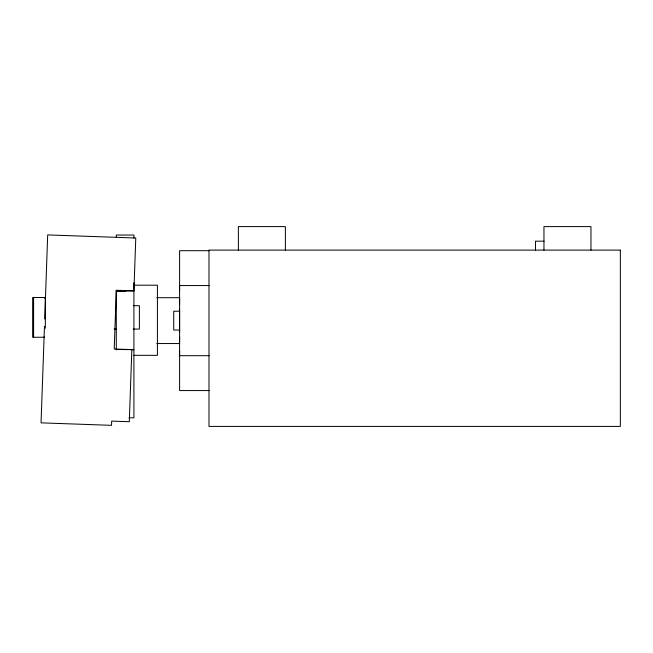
<?xml version="1.0" encoding="UTF-8"?>
<svg xmlns="http://www.w3.org/2000/svg" width="653" height="653" viewBox="0 0 653 653"><rect width="100%" height="100%" fill="white"/><g stroke="black" fill="none" stroke-linecap="round" stroke-linejoin="round"><path stroke-width="0.98" d="M44.461 326.345L41.057 422.85L111.532 425.34L111.687 421.095L129.302 421.716L131.841 349.608L114.226 348.988L116.299 290.259L133.914 290.879L135.783 238.019L47.685 234.917L44.722 318.982M116.283 290.952L133.914 290.879M116.283 290.911L126.078 290.895L116.283 290.879L116.283 349.935M129.016 417.806L133.914 417.798L133.914 282.757M544.12 241.186L535.468 241.186L535.468 250.352M209.14 250.695L179.599 250.695L179.599 387.131L179.599 390.559L209.14 390.559M133.914 285.198L157.422 285.198L157.422 355.33L133.914 355.33M209.14 285.557L179.599 285.557L179.599 290.087M156.793 297.703L179.599 297.703L179.599 304.42M133.31 305.694L139.375 305.694L139.375 329.071L133.31 329.071M179.599 311.22L173.722 311.22L173.722 330.026L179.599 330.026M114.104 329.071L116.12 329.071M156.793 343.543L179.599 343.543L179.599 336.826M131.955 349.649L133.914 349.649L116.283 349.502M209.14 355.689L179.599 355.689L179.599 351.159M590.965 250.107L590.965 226.599L543.957 226.599L543.957 250.107M285.377 250.107L285.377 226.599L238.369 226.599L238.369 250.107M179.599 309.163L179.599 332.083M133.914 238.084L133.914 235.039L116.283 235.039L116.283 237.072M45.351 328.222L45.351 297.515L32.65 297.515L32.65 337.258L44.404 337.258L44.404 336.385M44.404 297.515L44.404 298.38M33.597 297.515L33.597 337.258M620.35 250.107L208.984 250.107L208.984 426.401L620.35 426.401L620.35 250.107"/></g></svg>
